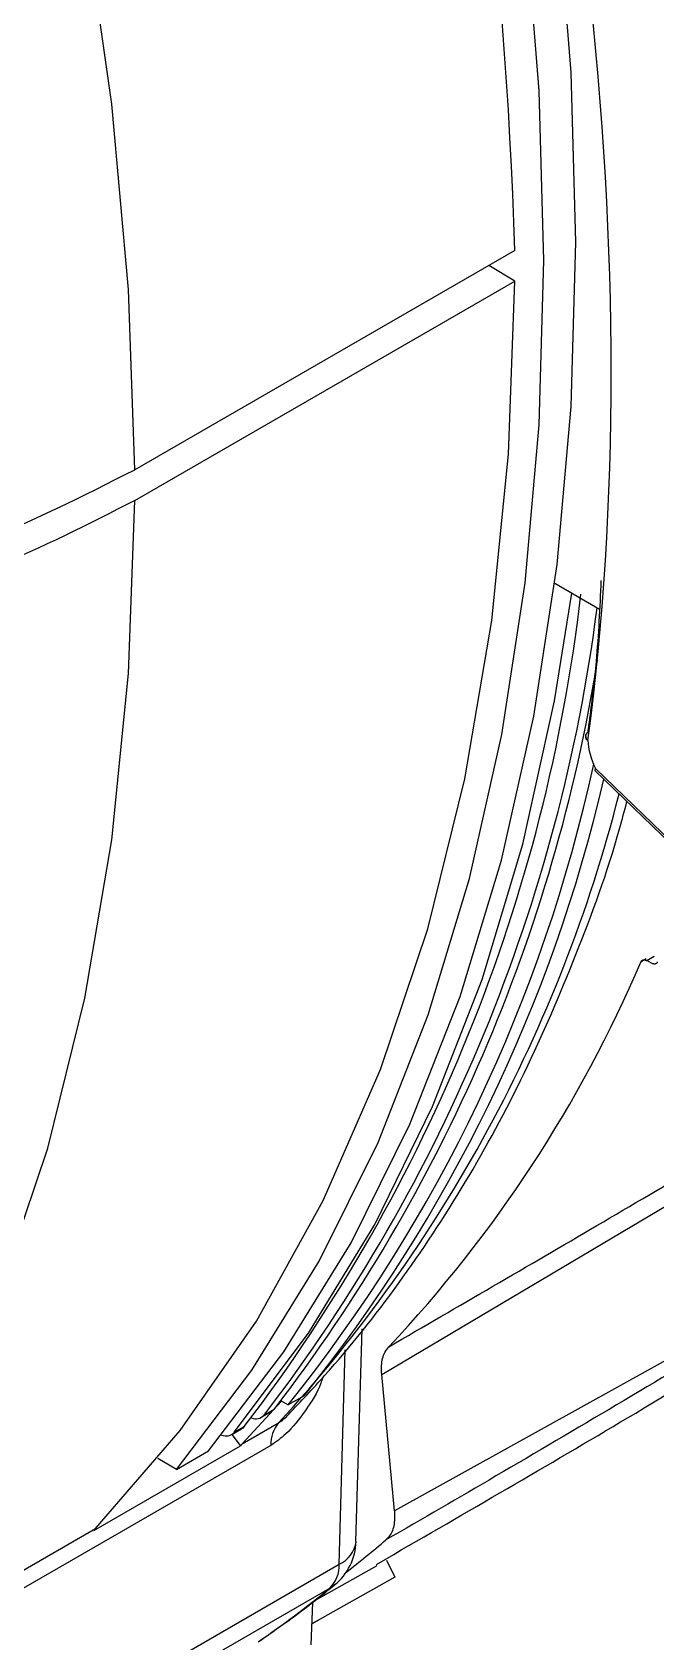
# Model space of a CAD drawing. Extents: x 2 to 136, y 1 to 99.
# Drawn here: x 101.954 to 102.617, y 80.042 to 81.753 of the extents above; entities that cross this region are included whole.
import ezdxf

# ---------------------------------------------------------------- set-up
doc = ezdxf.new("R2010")
doc.units = 0
doc.header["$MEASUREMENT"] = 0
doc.layers.add('OBJECT', color=7, linetype='CONTINUOUS')

msp = doc.modelspace()

# ---------------------------------------------------------------- linework, layer by layer
at = {"layer": 'OBJECT'}
for p, q in [((102.4671, 81.5215), (102.0631, 81.2883)), ((102.4671, 81.4889), (102.4395, 81.5056)), ((102.0631, 81.2557), (102.4671, 81.4889)), ((102.5097, 81.1676), (102.5573, 81.1402)), ((102.5524, 80.9684), (102.757, 80.7706)), ((102.7459, 80.7842), (102.5531, 80.9707)), ((102.6074, 80.7664), (102.6152, 80.771)), ((102.6069, 80.7684), (102.6011, 80.7649)), ((102.6126, 80.7636), (102.6074, 80.7664)), ((102.3257, 80.3264), (102.937, 80.6891)), ((102.9597, 80.526), (102.3393, 80.1816)), ((102.2981, 80.1488), (102.3049, 80.3751)), ((102.2804, 80.1247), (102.2869, 80.3526)), ((102.3393, 80.1816), (102.3257, 80.3264)), ((102.1772, 80.2526), (102.2192, 80.2981)), ((102.2187, 80.2984), (102.2262, 80.2941)), ((102.2432, 80.3039), (102.2262, 80.2941)), ((102.1772, 80.2526), (102.216, 80.275)), ((102.198, 80.2809), (102.2085, 80.287)), ((102.2008, 80.2833), (102.2113, 80.2894)), ((102.1662, 80.2626), (102.1768, 80.2687)), ((102.1754, 80.2508), (102.1666, 80.2628)), ((102.169, 80.265), (102.1796, 80.271)), ((102.2078, 80.2511), (101.6091, 79.9055)), ((102.0196, 80.1606), (102.1756, 80.2507)), ((102.1076, 80.2256), (102.1415, 80.2452)), ((102.1772, 80.2526), (102.1754, 80.2508)), ((102.1754, 80.2508), (102.1756, 80.2507)), ((102.1076, 80.2256), (102.0878, 80.237)), ((101.6173, 79.9294), (102.0213, 80.1626)), ((101.6065, 79.7357), (102.2804, 80.1247)), ((102.2521, 80.0849), (102.3207, 80.1233)), ((102.32, 80.1244), (102.3384, 80.1352)), ((102.3306, 80.1289), (102.3398, 80.1111)), ((102.3398, 80.1111), (102.2513, 80.0614)), ((102.2702, 80.099), (101.5964, 79.71)), ((102.2756, 80.1027), (102.2702, 80.099)), ((102.2521, 80.0841), (102.2505, 80.0389)), ((102.2513, 80.0612), (102.2595, 80.066))]:
    msp.add_line(p, q, dxfattribs=at)
at = {"layer": 'OBJECT', "flags": 128}
for points in [[(102.1415, 80.2452), (102.2216, 80.3506), (102.2931, 80.4665), (102.3557, 80.5927), (102.4091, 80.7284), (102.4531, 80.8732), (102.4875, 81.0264), (102.5122, 81.1875), (102.527, 81.3557), (102.532, 81.5304), (102.527, 81.7108), (102.5122, 81.8961), (102.4875, 82.0857), (102.4531, 82.2786), (102.4091, 82.4742), (102.3557, 82.6716), (102.2931, 82.87), (102.2216, 83.0685), (102.1415, 83.2664)], [(102.1076, 80.2256), (102.1877, 80.331), (102.2592, 80.4469), (102.3218, 80.5731), (102.3751, 80.7088), (102.4191, 80.8536), (102.4535, 81.0069), (102.4782, 81.1679), (102.4931, 81.3361), (102.498, 81.5108), (102.4931, 81.6912), (102.4782, 81.8765), (102.4535, 82.0661), (102.4191, 82.2591), (102.3751, 82.4546), (102.3218, 82.652), (102.2592, 82.8504), (102.1877, 83.0489), (102.1076, 83.2468)], [(102.0631, 81.2883), (102.0566, 81.4799), (102.0389, 81.6769), (102.0102, 81.8785), (101.9706, 82.0837), (101.9203, 82.2915), (101.8595, 82.5009), (101.7885, 82.711), (101.7077, 82.9208), (101.6173, 83.1293)], [(102.0213, 80.1626), (102.1116, 80.2668), (102.1925, 80.3833), (102.2635, 80.5114), (102.3243, 80.6506), (102.3746, 80.8003), (102.4142, 80.9598), (102.4429, 81.1282), (102.4605, 81.3049), (102.4671, 81.4889)], [(101.6173, 79.9294), (101.7077, 80.0336), (101.7885, 80.15), (101.8595, 80.2782), (101.9203, 80.4174), (101.9706, 80.5671), (102.0102, 80.7266), (102.0389, 80.895), (102.0566, 81.0717), (102.0631, 81.2557)], [(102.169, 80.265), (102.2479, 80.3702), (102.3182, 80.4859), (102.3798, 80.6115), (102.4323, 80.7465), (102.4756, 80.8904), (102.5094, 81.0426), (102.5279, 81.1571)], [(102.2113, 80.2894), (102.2097, 80.2878), (102.2085, 80.287)], [(102.1796, 80.271), (102.178, 80.2695), (102.1768, 80.2687)]]:
    msp.add_lwpolyline(points, dxfattribs=at)
at = {"layer": 'OBJECT'}
for centre, radius, start, end in [((97.9036, 81.391), 4.5653, 1.6388, 25.585), ((100.7562, 81.3615), 1.793, 322.5433, 353.417), ((100.7869, 81.3686), 1.7823, 322.4893, 352.6837), ((100.8196, 81.3626), 1.7574, 322.3607, 350.9366), ((102.5524, 81.0044), 0.01, 172.4421, 180), ((102.5524, 81.0044), 0.01, 180, 182.4655), ((102.5467, 81.0045), 0.00438, 187.4752, 245.8008), ((102.5477, 81.0048), 0.00531, 120.2929, 170.4248), ((102.5483, 81.0053), 0.00587, 176.3134, 234.7478), ((100.9443, 81.3234), 1.644, 321.2361, 347.7716), ((100.9698, 81.328), 1.6341, 321.1916, 346.9626), ((101.0739, 81.3256), 1.5519, 317.3885, 345.752), ((101.3181, 81.313), 1.3952, 316.6904, 336.8701), ((102.192, 80.2912), 0.0118, 246.186, 317.8121), ((102.2424, 80.2526), 0.0346, 139.6119, 182.4222), ((102.1603, 80.2729), 0.0118, 246.186, 317.8121), ((102.2365, 80.1508), 0.062, 309.1038, 358.3207), ((102.2679, 80.1529), 0.0308, 293.767, 352.4936), ((101.5552, 81.0598), 1.1947, 307.8385, 310.4418), ((102.2476, 80.1228), 0.0328, 313.6403, 3.298), ((101.5215, 81.02), 1.1869, 304.5378, 309.112)]:
    msp.add_arc(centre, radius, start, end, dxfattribs=at)
for centre, major_axis, ratio, start_param, end_param in [((100.311, 82.8452), (-1.5577, 2.9995), 0.54529, 3.803221, 4.099553), ((102.5783, 80.9812), (-0.0231, 0.0444), 0.54529, 0.863818, 1.525649), ((102.2257, 80.2099), (0.0494, -0.0416), 0.566339, 3.102044, 3.171042), ((102.0441, 80.1051), (-0.0134, 0.0629), 0.501611, 0.32389, 0.392888)]:
    msp.add_ellipse(centre, major_axis=major_axis, ratio=ratio, start_param=start_param, end_param=end_param, dxfattribs=at)
for points, knots in [([(101.6148, 81.1389), (101.6626, 81.1477), (101.7594, 81.1654), (101.9147, 81.2129), (102.0082, 81.2604), (102.0631, 81.2883)], [0, 0, 0, 0, 0.287513, 0.581795, 1, 1, 1, 1]), ([(102.0631, 81.2557), (102.0142, 81.2305), (101.9128, 81.1785), (101.7561, 81.1313), (101.652, 81.1129), (101.6148, 81.1063)], [0, 0, 0, 0, 0.375049, 0.776984, 1, 1, 1, 1]), ([(102.545, 81.0094), (102.5457, 81.0143), (102.5489, 81.0392), (102.5555, 81.0914), (102.5578, 81.1415), (102.5591, 81.1705)], [0, 0, 0, 0, 0.09544, 0.477224, 1, 1, 1, 1]), ([(102.5531, 80.9707), (102.5531, 80.9706), (102.5528, 80.9703), (102.5524, 80.9696), (102.5521, 80.9688), (102.5524, 80.9686), (102.5525, 80.9685)], [0, 0, 0, 0, 0.024816, 0.292586, 0.805176, 1, 1, 1, 1]), ([(102.2268, 80.2843), (102.2397, 80.2978), (102.2808, 80.3412), (102.3448, 80.4219), (102.4158, 80.5294), (102.4789, 80.646), (102.5331, 80.772), (102.5689, 80.869), (102.5838, 80.9259), (102.5863, 80.9356)], [0, 0, 0, 0, 0.079561, 0.255471, 0.431725, 0.608505, 0.785788, 0.96351, 1, 1, 1, 1]), ([(102.6011, 80.7649), (102.6013, 80.7653), (102.6016, 80.7659), (102.6023, 80.7666), (102.6032, 80.767), (102.6041, 80.7673), (102.6052, 80.7672), (102.6063, 80.7669), (102.6071, 80.7666), (102.6074, 80.7664)], [0, 0, 0, 0, 0.1443771, 0.288714, 0.433066, 0.5774136, 0.7217669, 0.8591023, 1, 1, 1, 1]), ([(102.6189, 80.7651), (102.6187, 80.7648), (102.6184, 80.7642), (102.6177, 80.7635), (102.6169, 80.763), (102.6159, 80.7628), (102.6149, 80.7628), (102.6137, 80.7631), (102.613, 80.7634), (102.6126, 80.7636)], [0, 0, 0, 0, 0.14386, 0.287723, 0.431551, 0.57538, 0.719226, 0.857748, 1, 1, 1, 1]), ([(102.3333, 80.356), (102.4071, 80.3988), (102.5547, 80.4845), (102.7478, 80.5988), (102.8667, 80.6707), (102.9127, 80.6985)], [0, 0, 0, 0, 0.380247, 0.760471, 1, 1, 1, 1]), ([(102.9597, 80.526), (102.9163, 80.4995), (102.8311, 80.4474), (102.7028, 80.37), (102.5752, 80.2939), (102.4505, 80.2203), (102.369, 80.1731), (102.3301, 80.1505)], [0, 0, 0, 0, 0.206023, 0.404822, 0.608638, 0.812834, 1, 1, 1, 1]), ([(102.3384, 80.1352), (102.4244, 80.1849), (102.6066, 80.2903), (102.7857, 80.4007), (102.8804, 80.4591)], [0, 0, 0, 0, 0.47183, 1, 1, 1, 1]), ([(102.3257, 80.3264), (102.3256, 80.3296), (102.3251, 80.3385), (102.3278, 80.3489), (102.3318, 80.3541), (102.3333, 80.356)], [0, 0, 0, 0, 0.263885, 0.7231, 1, 1, 1, 1]), ([(102.263, 80.3231), (102.2623, 80.3211), (102.2585, 80.309), (102.2447, 80.2878), (102.2265, 80.264), (102.2132, 80.2548), (102.2078, 80.2511)], [0, 0, 0, 0, 0.069376, 0.414955, 0.763408, 1, 1, 1, 1]), ([(102.216, 80.275), (102.2179, 80.2763), (102.2217, 80.2787), (102.2252, 80.2824), (102.2269, 80.2842)], [0, 0, 0, 0, 0.519856, 1, 1, 1, 1]), ([(102.3393, 80.1816), (102.3393, 80.176), (102.3395, 80.1649), (102.3349, 80.1552), (102.3311, 80.1515), (102.3301, 80.1505)], [0, 0, 0, 0, 0.425025, 0.850048, 1, 1, 1, 1]), ([(102.1967, 80.0437), (102.2148, 80.0564), (102.2416, 80.0754), (102.2673, 80.096), (102.2756, 80.1027)], [0, 0, 0, 0, 0.674955, 1, 1, 1, 1])]:
    msp.add_open_spline(points, degree=3, knots=knots, dxfattribs=at)

doc.saveas('drawing.dxf')
